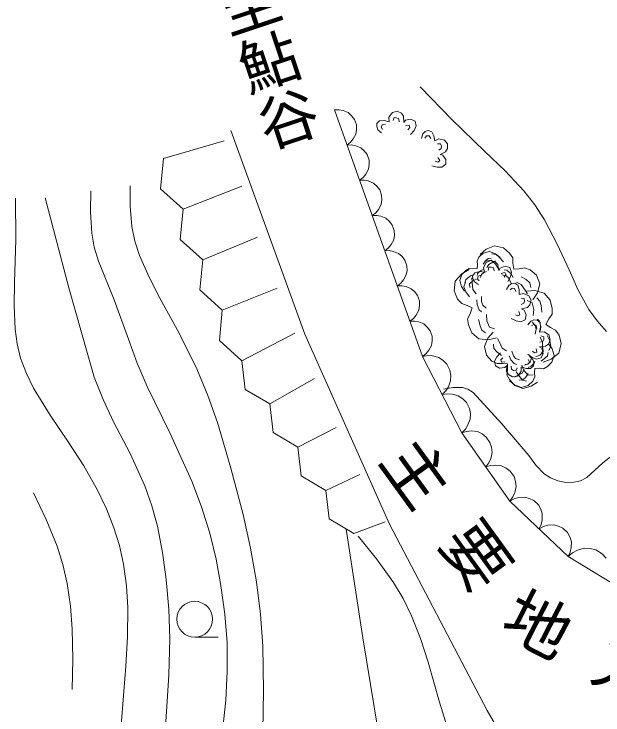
# Model space of a CAD drawing. Units: millimetres, scale not verified. Extents: x -625 to 700834, y -625 to 365006.
# Drawn here: x 104825 to 127420, y 273392 to 300276 of the extents above; entities that cross this region are included whole.
import ezdxf
from ezdxf.enums import TextEntityAlignment as Align

# ---------------------------------------------------------------- set-up
doc = ezdxf.new("R2010")
doc.units = ezdxf.units.MM
doc.header["$LTSCALE"] = 1000
doc.layers.add('S-SUV', color=7, linetype='Continuous', lineweight=13)
doc.styles.add('@ＭＳ ゴシック', font='')
doc.styles.add('ＭＳ ゴシック', font='')
doc.styles.get('@ＭＳ ゴシック').set_extended_font_data('@MS Gothic')
doc.styles.get('ＭＳ ゴシック').set_extended_font_data('MS Gothic')

msp = doc.modelspace()

# ---------------------------------------------------------------- linework, layer by layer
at = {"layer": 'S-SUV'}
for p, q in [((120409, 297488), (121620, 296232)), ((117289, 296604), (117114, 296603)), ((117114, 296603), (120499, 287146)), ((117448, 296574), (117289, 296604)), ((117644, 296495), (117448, 296574)), ((119528, 296545), (119342, 296503)), ((119689, 296468), (119528, 296545)), ((117778, 296376), (117644, 296495)), ((117886, 296235), (117778, 296376)), ((119342, 296503), (119208, 296324)), ((119208, 296324), (119216, 296146)), ((119409, 296304), (119367, 296188)), ((119503, 296295), (119409, 296304)), ((119582, 296257), (119503, 296295)), ((119600, 296138), (119582, 296257)), ((119769, 296355), (119689, 296468)), ((119775, 296121), (119769, 296355)), ((117961, 296026), (117886, 296235)), ((117967, 295849), (117961, 296026)), ((118750, 296080), (118738, 295957)), ((118851, 296183), (118750, 296080)), ((119029, 296195), (118851, 296183)), ((118952, 296026), (118913, 295939)), ((119071, 296048), (118952, 296026)), ((119216, 296146), (119029, 296195)), ((119840, 296201), (119775, 296121)), ((120040, 296241), (119840, 296201)), ((119986, 296009), (119849, 295993)), ((120008, 295920), (119986, 296009)), ((120209, 296164), (120040, 296241)), ((120248, 295983), (120209, 296164)), ((121620, 296232), (122891, 295001)), ((113148, 295805), (115985, 287992)), ((117939, 295671), (117967, 295849)), ((118738, 295957), (118786, 295835)), ((118786, 295835), (118921, 295716)), ((118913, 295939), (118964, 295847)), ((119939, 295837), (120008, 295920)), ((120041, 295653), (120174, 295813)), ((120174, 295813), (120248, 295983)), ((120597, 295771), (120506, 295677)), ((120715, 295810), (120597, 295771)), ((120850, 295760), (120715, 295810)), ((120934, 295603), (120850, 295760)), ((117735, 295358), (117838, 295486)), ((117838, 295486), (117939, 295671)), ((120506, 295677), (120453, 295506)), ((120653, 295604), (120590, 295520)), ((120748, 295604), (120653, 295604)), ((120817, 295504), (120748, 295604)), ((120966, 295412), (120934, 295603)), ((121125, 295492), (120966, 295412)), ((121343, 295443), (121125, 295492)), ((110558, 294730), (112892, 295408)), ((117598, 295252), (117735, 295358)), ((117772, 295253), (117598, 295252)), ((117932, 295223), (117772, 295253)), ((118128, 295144), (117932, 295223)), ((121189, 295300), (121066, 295291)), ((121219, 295211), (121189, 295300)), ((121216, 295124), (121219, 295211)), ((121457, 295291), (121343, 295443)), ((121454, 295112), (121457, 295291)), ((118262, 295025), (118128, 295144)), ((118369, 294884), (118262, 295025)), ((121116, 295058), (121216, 295124)), ((121171, 294891), (121383, 294993)), ((121383, 294993), (121454, 295112)), ((122891, 295001), (123663, 294263)), ((110558, 294730), (110450, 293573)), ((118444, 294675), (118369, 294884)), ((118451, 294498), (118444, 294675)), ((121084, 294597), (121156, 294653)), ((121156, 294653), (121085, 294771)), ((121271, 294865), (121171, 294891)), ((121390, 294699), (121271, 294865)), ((121388, 294513), (121390, 294699)), ((118423, 294320), (118451, 294498)), ((120854, 294457), (121054, 294401)), ((120979, 294626), (121084, 294597)), ((121054, 294401), (121239, 294404)), ((121239, 294404), (121388, 294513)), ((118219, 294007), (118321, 294135)), ((118321, 294135), (118423, 294320)), ((123663, 294263), (124385, 293490)), ((118081, 293901), (118219, 294007)), ((118256, 293902), (118081, 293901)), ((118416, 293872), (118256, 293902)), ((118611, 293793), (118416, 293872)), ((109279, 293689), (109282, 292905)), ((110450, 293573), (111311, 292792)), ((111311, 292792), (113569, 293676)), ((118746, 293674), (118611, 293793)), ((118853, 293533), (118746, 293674)), ((107770, 293500), (107757, 292685)), ((118928, 293324), (118853, 293533)), ((118934, 293147), (118928, 293324)), ((124385, 293490), (124800, 292960)), ((104881, 293210), (104894, 291620)), ((106024, 293220), (106930, 289776)), ((118906, 292969), (118934, 293147)), ((109282, 292905), (109346, 292132)), ((111311, 292792), (111203, 291634)), ((118702, 292656), (118805, 292784)), ((118805, 292784), (118906, 292969)), ((124800, 292960), (125170, 292388)), ((107757, 292685), (107805, 291872)), ((118565, 292550), (118702, 292656)), ((118740, 292552), (118565, 292550)), ((118899, 292521), (118740, 292552)), ((119095, 292442), (118899, 292521)), ((119229, 292323), (119095, 292442)), ((119337, 292182), (119229, 292323)), ((125170, 292388), (125667, 291445)), ((109346, 292132), (109466, 291569)), ((119411, 291973), (119337, 292182)), ((119418, 291796), (119411, 291973)), ((107805, 291872), (107904, 291329)), ((112064, 290853), (114172, 291719)), ((119390, 291618), (119418, 291796)), ((104894, 291620), (104848, 289993)), ((109466, 291569), (109645, 291018)), ((111203, 291634), (112064, 290853)), ((119186, 291305), (119288, 291434)), ((119288, 291434), (119390, 291618)), ((125667, 291445), (126116, 290464)), ((107904, 291329), (108062, 290798)), ((119048, 291199), (119186, 291305)), ((119223, 291201), (119048, 291199)), ((119383, 291170), (119223, 291201)), ((119578, 291092), (119383, 291170)), ((122710, 291058), (122942, 291255)), ((122823, 291102), (123063, 291169)), ((122942, 291255), (123264, 291383)), ((123063, 291169), (123297, 291080)), ((123264, 291383), (123597, 291308)), ((123597, 291308), (123834, 291103)), ((109645, 291018), (110007, 290186)), ((119713, 290972), (119578, 291092)), ((119820, 290831), (119713, 290972)), ((122596, 290803), (122660, 290947)), ((122660, 290947), (122823, 291102)), ((123010, 290905), (122911, 290811)), ((123136, 290915), (123010, 290905)), ((123317, 291055), (123154, 291081)), ((123297, 291080), (123472, 290942)), ((123443, 290946), (123317, 291055)), ((123608, 290769), (123443, 290946)), ((123834, 291103), (123966, 290928)), ((123966, 290928), (123967, 290725)), ((108062, 290798), (108668, 289308)), ((112064, 290853), (111955, 289695)), ((119895, 290622), (119820, 290831)), ((119901, 290445), (119895, 290622)), ((122595, 290511), (122602, 290653)), ((122602, 290653), (122596, 290803)), ((122911, 290811), (122825, 290684)), ((122937, 290749), (122833, 290551)), ((123125, 290833), (122929, 290799)), ((123113, 290820), (122937, 290749)), ((123034, 290668), (122958, 290551)), ((123195, 290757), (123034, 290668)), ((123285, 290770), (123113, 290820)), ((123312, 290671), (123125, 290833)), ((123296, 290808), (123195, 290757)), ((123382, 290671), (123285, 290770)), ((123426, 290476), (123312, 290671)), ((123426, 290441), (123382, 290671)), ((123967, 290725), (123998, 290495)), ((119873, 290267), (119901, 290445)), ((121999, 290288), (122159, 290439)), ((122002, 290305), (122291, 290474)), ((122159, 290439), (122290, 290519)), ((122290, 290519), (122432, 290505)), ((122503, 290355), (122420, 290237)), ((122432, 290505), (122595, 290511)), ((122677, 290395), (122503, 290355)), ((122715, 290425), (122610, 290325)), ((122870, 290377), (122677, 290395)), ((122823, 290475), (122715, 290425)), ((122830, 290352), (122755, 290288)), ((122954, 290399), (122830, 290352)), ((122833, 290551), (122870, 290377)), ((123035, 290564), (123012, 290442)), ((123129, 290569), (123035, 290564)), ((123213, 290544), (123129, 290569)), ((123250, 290430), (123213, 290544)), ((123477, 290530), (123426, 290441)), ((123668, 290602), (123477, 290530)), ((123652, 290364), (123519, 290326)), ((123736, 290447), (123630, 290468)), ((123687, 290280), (123652, 290364)), ((123847, 290553), (123668, 290602)), ((123893, 290312), (123736, 290447)), ((123914, 290380), (123847, 290553)), ((123868, 290201), (123914, 290380)), ((123998, 290495), (124201, 290505)), ((124201, 290505), (124412, 290535)), ((124412, 290535), (124625, 290466)), ((124625, 290466), (124868, 290256)), ((126116, 290464), (126470, 289689)), ((110007, 290186), (110425, 289374)), ((119669, 289954), (119772, 290083)), ((119772, 290083), (119873, 290267)), ((121748, 290029), (122002, 290305)), ((121923, 290061), (121999, 290288)), ((122156, 290075), (122126, 289963)), ((122241, 290155), (122156, 290075)), ((122376, 290258), (122241, 290155)), ((122382, 290153), (122396, 289984)), ((122420, 290237), (122427, 290114)), ((122568, 290110), (122423, 290044)), ((122427, 290114), (122494, 290001)), ((122610, 290325), (122588, 290252)), ((122628, 290216), (122603, 290124)), ((122603, 290124), (122668, 290042)), ((122742, 290257), (122628, 290216)), ((122755, 290288), (122719, 290176)), ((123704, 290236), (123541, 290272)), ((123633, 290187), (123687, 290280)), ((123806, 290140), (123704, 290236)), ((123763, 290022), (123868, 290201)), ((123890, 289971), (123806, 290140)), ((123980, 290167), (123893, 290312)), ((124468, 290089), (124276, 290193)), ((124615, 289963), (124468, 290089)), ((124868, 290256), (124997, 289925)), ((104848, 289993), (104825, 289089)), ((119532, 289848), (119669, 289954)), ((119707, 289850), (119532, 289848)), ((119866, 289819), (119707, 289850)), ((120062, 289741), (119866, 289819)), ((121708, 289656), (121748, 290029)), ((121990, 289827), (121923, 290061)), ((122111, 289651), (121990, 289827)), ((122144, 289990), (122087, 289808)), ((122087, 289808), (122163, 289618)), ((122423, 290044), (122298, 289925)), ((122298, 289925), (122307, 289785)), ((122396, 289984), (122430, 289710)), ((122494, 290001), (122647, 289905)), ((123805, 289868), (123718, 289711)), ((123913, 289942), (123805, 289868)), ((124036, 289957), (123913, 289942)), ((124158, 289881), (124036, 289957)), ((124284, 289896), (124107, 289987)), ((124209, 289709), (124158, 289881)), ((124433, 289679), (124284, 289896)), ((124647, 289785), (124615, 289963)), ((124997, 289925), (124904, 289581)), ((106930, 289776), (107896, 286347)), ((111955, 289695), (112816, 288914)), ((112816, 288914), (114924, 289761)), ((120196, 289621), (120062, 289741)), ((120304, 289480), (120196, 289621)), ((121833, 289342), (121708, 289656)), ((122163, 289618), (122293, 289427)), ((122430, 289710), (122552, 289538)), ((123934, 289767), (123855, 289697)), ((124027, 289748), (123934, 289767)), ((124074, 289636), (124027, 289748)), ((124202, 289516), (124209, 289709)), ((124374, 289563), (124202, 289516)), ((124578, 289470), (124374, 289563)), ((124518, 289543), (124433, 289679)), ((124493, 289643), (124810, 289666)), ((124904, 289581), (124734, 289313)), ((124810, 289666), (125161, 289575)), ((125161, 289575), (125395, 289306)), ((126470, 289689), (126877, 288943)), ((108668, 289308), (109214, 287801)), ((110425, 289374), (111158, 288037)), ((120379, 289271), (120304, 289480)), ((120385, 289094), (120379, 289271)), ((122000, 289173), (121833, 289342)), ((122583, 289308), (122594, 289130)), ((122762, 289448), (122759, 289249)), ((124398, 289362), (124275, 289377)), ((124389, 289183), (124409, 289269)), ((124409, 289269), (124398, 289362)), ((124704, 289197), (124517, 289290)), ((124659, 289299), (124578, 289470)), ((124619, 289124), (124659, 289299)), ((125003, 289266), (124882, 289388)), ((125042, 289096), (125003, 289266)), ((125395, 289306), (125469, 288986)), ((104825, 289089), (104863, 288190)), ((120357, 288917), (120385, 289094)), ((122212, 289099), (122000, 289173)), ((122407, 289010), (122212, 289099)), ((122324, 288779), (122407, 289010)), ((122594, 289130), (122675, 288927)), ((122759, 289249), (122807, 289109)), ((122807, 289109), (122943, 288996)), ((124277, 289140), (124389, 289183)), ((124298, 288965), (124526, 289022)), ((124526, 289022), (124619, 289124)), ((124762, 288945), (124704, 289197)), ((125072, 288845), (125042, 289096)), ((112816, 288914), (112708, 287757)), ((120153, 288603), (120255, 288732)), ((120255, 288732), (120357, 288917)), ((122226, 288588), (122324, 288779)), ((122675, 288927), (122764, 288856)), ((122951, 288749), (122963, 288511)), ((124057, 288743), (124153, 288694)), ((124153, 288694), (124235, 288734)), ((124235, 288734), (124189, 288865)), ((124391, 288919), (124298, 288965)), ((124473, 288733), (124391, 288919)), ((124435, 288550), (124473, 288733)), ((124737, 288710), (124762, 288945)), ((125472, 288758), (125346, 288585)), ((125469, 288986), (125472, 288758)), ((126877, 288943), (127193, 288503)), ((120015, 288497), (120153, 288603)), ((120190, 288499), (120015, 288497)), ((120350, 288468), (120190, 288499)), ((120545, 288390), (120350, 288468)), ((122264, 288360), (122226, 288588)), ((122638, 288563), (122706, 288317)), ((122963, 288511), (123060, 288269)), ((123900, 288603), (124085, 288508)), ((124085, 288508), (124267, 288474)), ((124267, 288474), (124435, 288550)), ((124654, 288492), (124542, 288351)), ((124773, 288546), (124654, 288492)), ((124824, 288336), (124707, 288467)), ((124897, 288539), (124773, 288546)), ((125005, 288443), (124897, 288539)), ((124981, 288494), (124904, 288577)), ((125029, 288283), (124981, 288494)), ((125346, 288585), (125231, 288372)), ((127193, 288503), (127555, 288101)), ((104863, 288190), (104942, 287626)), ((120680, 288270), (120545, 288390)), ((120787, 288130), (120680, 288270)), ((122387, 288053), (122264, 288360)), ((122706, 288317), (122772, 288154)), ((123060, 288269), (123260, 288205)), ((124764, 288370), (124675, 288314)), ((124852, 288335), (124764, 288370)), ((124816, 287997), (124850, 288191)), ((124850, 288191), (124824, 288336)), ((124880, 288217), (124852, 288335)), ((124985, 288076), (125025, 288266)), ((125025, 288266), (125005, 288443)), ((125013, 288107), (125029, 288283)), ((125231, 288372), (125408, 288256)), ((125408, 288256), (125604, 288151)), ((111158, 288037), (111838, 286671)), ((113569, 286976), (115602, 288030)), ((115985, 287992), (119234, 280713)), ((120862, 287920), (120787, 288130)), ((120868, 287743), (120862, 287920)), ((122662, 287821), (122387, 288053)), ((122772, 288154), (122912, 288050)), ((123006, 287843), (123202, 288077)), ((125163, 288093), (124985, 288076)), ((125152, 287891), (125034, 287927)), ((125348, 287967), (125163, 288093)), ((125377, 287740), (125279, 287946)), ((125398, 287784), (125348, 287967)), ((125604, 288151), (125742, 287960)), ((125742, 287960), (125817, 287633)), ((109214, 287801), (109548, 286884)), ((112708, 287757), (113569, 286976)), ((120840, 287566), (120868, 287743)), ((123026, 287785), (122662, 287821)), ((122874, 287527), (123006, 287843)), ((123338, 287857), (123026, 287785)), ((123379, 287830), (123444, 287690)), ((123444, 287690), (123558, 287465)), ((124995, 287693), (125113, 287717)), ((125101, 287690), (125008, 287877)), ((125093, 287416), (125101, 287690)), ((125113, 287717), (125147, 287798)), ((125147, 287798), (125152, 287891)), ((125329, 287619), (125398, 287784)), ((125422, 287542), (125377, 287740)), ((104942, 287626), (105080, 287079)), ((120739, 287381), (120840, 287566)), ((122955, 287195), (122874, 287527)), ((123225, 287616), (123234, 287443)), ((123234, 287443), (123358, 287303)), ((123558, 287465), (123716, 287356)), ((124884, 287301), (124862, 287437)), ((124986, 287517), (125220, 287535)), ((125069, 287456), (124986, 287517)), ((125119, 287258), (125069, 287456)), ((125082, 287249), (125093, 287416)), ((125129, 287329), (125118, 287484)), ((125220, 287535), (125329, 287619)), ((125335, 287632), (125469, 287439)), ((125340, 287373), (125422, 287542)), ((125469, 287439), (125544, 287180)), ((125817, 287633), (125721, 287274)), ((120499, 287146), (120636, 287253)), ((120698, 287174), (120499, 287146)), ((120499, 287146), (121999, 284215)), ((120636, 287253), (120739, 287381)), ((120884, 287163), (120698, 287174)), ((121118, 287102), (120884, 287163)), ((123160, 286964), (122955, 287195)), ((123345, 287127), (123262, 286962)), ((123486, 287279), (123345, 287127)), ((123358, 287303), (123528, 287180)), ((123814, 287168), (123878, 287019)), ((123924, 287344), (123983, 287172)), ((123983, 287172), (124068, 287067)), ((124531, 287229), (124698, 287104)), ((124730, 287027), (124602, 287154)), ((124710, 287340), (124797, 287275)), ((124797, 287275), (124884, 287301)), ((124831, 287124), (124991, 287197)), ((124991, 287197), (125129, 287329)), ((125050, 287085), (125119, 287258)), ((125193, 287075), (125287, 287164)), ((125287, 287164), (125319, 287288)), ((125721, 287274), (125430, 287042)), ((125544, 287180), (125461, 286929)), ((105080, 287079), (105300, 286495)), ((109548, 286884), (109938, 285990)), ((113569, 286976), (113692, 285880)), ((121288, 286986), (121118, 287102)), ((121432, 286842), (121288, 286986)), ((123355, 286871), (123160, 286964)), ((123262, 286962), (123290, 286779)), ((123560, 286873), (123355, 286871)), ((123578, 287090), (123505, 287011)), ((123505, 287011), (123521, 286921)), ((123521, 286921), (123659, 286930)), ((123755, 286857), (123560, 286873)), ((123756, 286634), (123755, 286857)), ((123878, 287019), (124011, 286870)), ((124011, 286870), (124109, 286837)), ((124068, 287067), (124219, 287013)), ((124406, 286804), (124543, 286856)), ((124433, 286831), (124553, 286846)), ((124543, 286856), (124625, 286927)), ((124597, 286931), (124551, 287025)), ((124553, 286846), (124597, 286931)), ((124625, 286927), (124665, 287051)), ((124669, 286776), (124785, 286887)), ((124698, 287104), (124871, 287039)), ((124771, 286903), (124730, 287027)), ((124752, 286781), (124771, 286903)), ((124785, 286887), (124809, 286967)), ((124871, 287039), (125050, 287085)), ((125044, 286961), (125193, 287075)), ((125430, 287042), (125121, 286921)), ((125461, 286929), (125285, 286761)), ((111838, 286671), (112263, 285649)), ((121548, 286615), (121432, 286842)), ((121581, 286415), (121548, 286615)), ((123290, 286779), (123455, 286692)), ((123455, 286692), (123657, 286721)), ((123657, 286721), (123726, 286798)), ((123726, 286798), (123719, 286563)), ((123731, 286440), (123756, 286634)), ((123900, 286770), (123912, 286651)), ((123912, 286651), (123988, 286608)), ((123988, 286608), (124081, 286594)), ((124081, 286594), (124129, 286708)), ((124281, 286563), (124282, 286741)), ((124282, 286741), (124467, 286682)), ((124303, 286803), (124387, 286602)), ((124318, 286506), (124402, 286636)), ((124387, 286602), (124545, 286425)), ((124467, 286682), (124645, 286684)), ((124550, 286720), (124669, 286776)), ((124645, 286684), (124752, 286781)), ((124802, 286681), (124795, 286523)), ((124982, 286688), (124802, 286681)), ((125139, 286673), (124982, 286688)), ((125285, 286761), (125139, 286673)), ((105300, 286495), (105578, 285927)), ((107896, 286347), (108241, 285487)), ((121576, 286208), (121581, 286415)), ((123719, 286563), (123792, 286446)), ((123834, 286256), (123731, 286440)), ((123792, 286446), (123949, 286360)), ((123949, 286360), (124137, 286392)), ((124028, 286351), (124140, 286407)), ((124092, 286547), (124227, 286357)), ((124137, 286392), (124281, 286563)), ((124140, 286407), (124318, 286506)), ((124227, 286357), (124334, 286237)), ((124345, 286245), (124454, 286348)), ((124454, 286348), (124549, 286489)), ((124545, 286425), (124736, 286432)), ((124802, 286358), (124732, 286199)), ((124795, 286523), (124802, 286358)), ((114642, 285320), (116355, 286298)), ((121488, 285983), (121576, 286208)), ((124035, 286031), (123834, 286256)), ((124029, 286051), (123834, 286202)), ((124286, 285953), (124029, 286051)), ((124205, 286233), (124345, 286245)), ((124334, 286237), (124486, 286192)), ((124732, 286199), (124552, 286027)), ((124912, 286158), (124666, 285999)), ((105578, 285927), (106208, 284893)), ((109938, 285990), (110820, 284189)), ((113692, 285880), (114642, 285320)), ((121249, 285681), (121390, 285822)), ((121297, 285889), (121672, 285954)), ((121390, 285822), (121488, 285983)), ((121672, 285954), (122026, 285955)), ((122026, 285955), (122238, 285889)), ((122238, 285889), (122437, 285761)), ((124343, 285918), (124035, 286031)), ((124552, 286027), (124286, 285953)), ((124666, 285999), (124343, 285918)), ((112263, 285649), (112631, 284606)), ((121448, 285708), (121249, 285681)), ((121634, 285697), (121448, 285708)), ((121868, 285637), (121634, 285697)), ((122039, 285521), (121868, 285637)), ((122182, 285377), (122039, 285521)), ((122437, 285761), (123540, 284561)), ((108241, 285487), (108647, 284640)), ((114642, 285320), (114764, 284223)), ((122298, 285149), (122182, 285377)), ((122331, 284949), (122298, 285149)), ((106208, 284893), (106906, 283865)), ((122238, 284517), (122326, 284743)), ((122326, 284743), (122331, 284949)), ((108647, 284640), (109275, 283421)), ((112631, 284606), (113149, 282854)), ((122140, 284356), (122238, 284517)), ((123540, 284561), (124571, 283349)), ((110820, 284189), (111651, 282357)), ((114764, 284223), (115715, 283663)), ((115715, 283663), (117183, 284416)), ((121999, 284215), (122140, 284356)), ((122187, 284269), (121999, 284215)), ((121999, 284215), (123849, 281598)), ((122368, 284284), (122187, 284269)), ((122602, 284258), (122368, 284284)), ((122782, 284170), (122602, 284258)), ((122940, 284051), (122782, 284170)), ((123083, 283848), (122940, 284051)), ((106906, 283865), (107499, 282947)), ((115715, 283663), (115837, 282567)), ((123143, 283659), (123083, 283848)), ((123166, 283460), (123143, 283659)), ((109275, 283421), (109848, 282178)), ((123112, 283231), (123166, 283460)), ((127417, 283060), (128069, 283577)), ((123040, 283062), (123112, 283231)), ((124571, 283349), (124846, 282975)), ((107499, 282947), (108033, 282011)), ((113149, 282854), (113610, 281081)), ((122924, 282907), (123040, 283062)), ((123112, 282961), (122924, 282907)), ((123292, 282976), (123112, 282961)), ((123526, 282950), (123292, 282976)), ((123707, 282861), (123526, 282950)), ((123864, 282742), (123707, 282861)), ((124846, 282975), (125164, 282646)), ((126801, 282494), (127417, 283060)), ((115837, 282567), (116788, 282007)), ((116788, 282007), (118086, 282609)), ((124008, 282539), (123864, 282742)), ((125164, 282646), (125405, 282482)), ((111651, 282357), (112023, 281375)), ((124067, 282351), (124008, 282539)), ((124091, 282151), (124067, 282351)), ((125405, 282482), (125683, 282368)), ((125683, 282368), (125988, 282312)), ((125988, 282312), (126297, 282317)), ((126297, 282317), (126563, 282378)), ((126563, 282378), (126801, 282494)), ((108033, 282011), (108373, 281302)), ((109848, 282178), (110114, 281416)), ((116788, 282007), (116910, 280911)), ((124037, 281922), (124091, 282151)), ((105572, 281908), (106054, 280895)), ((123849, 281598), (123965, 281753)), ((123965, 281753), (124037, 281922)), ((124410, 281751), (124184, 281732)), ((124597, 281701), (124410, 281751)), ((124016, 281684), (123849, 281598)), ((123849, 281598), (126082, 279470)), ((124184, 281732), (124016, 281684)), ((124768, 281617), (124597, 281701)), ((124941, 281452), (124768, 281617)), ((108373, 281302), (108655, 280576)), ((110114, 281416), (110324, 280635)), ((112023, 281375), (112340, 280364)), ((125032, 281286), (124941, 281452)), ((125091, 281101), (125032, 281286)), ((113610, 281081), (113897, 279794)), ((125083, 280875), (125091, 281101)), ((106054, 280895), (106479, 279862)), ((116910, 280911), (117861, 280351)), ((117861, 280351), (119065, 280803)), ((119234, 280713), (122976, 273558)), ((124965, 280534), (125046, 280702)), ((125046, 280702), (125083, 280875)), ((125301, 280667), (125133, 280620)), ((125526, 280686), (125301, 280667)), ((125713, 280636), (125526, 280686)), ((108655, 280576), (108866, 279890)), ((110324, 280635), (110521, 279621)), ((117566, 280524), (118202, 276352)), ((125133, 280620), (124965, 280534)), ((125884, 280553), (125713, 280636)), ((126057, 280388), (125884, 280553)), ((112340, 280364), (112581, 279367)), ((118024, 280251), (118725, 279383)), ((126149, 280221), (126057, 280388)), ((126208, 280037), (126149, 280221)), ((106479, 279862), (106700, 279161)), ((108866, 279890), (109022, 279177)), ((126199, 279811), (126208, 280037)), ((110521, 279621), (110660, 278588)), ((113897, 279794), (114125, 278496)), ((126082, 279470), (126163, 279638)), ((126255, 279612), (126082, 279470)), ((126163, 279638), (126199, 279811)), ((126439, 279710), (126255, 279612)), ((126698, 279789), (126439, 279710)), ((126928, 279777), (126698, 279789)), ((127149, 279724), (126928, 279777)), ((127392, 279575), (127149, 279724)), ((112581, 279367), (112763, 278355)), ((118725, 279383), (119378, 278479)), ((126082, 279470), (129223, 277550)), ((127540, 279403), (127392, 279575)), ((106700, 279161), (106864, 278441)), ((109022, 279177), (109134, 278350)), ((110660, 278588), (110758, 277451)), ((106864, 278441), (106992, 277570)), ((109134, 278350), (109186, 277508)), ((112763, 278355), (112910, 277262)), ((114125, 278496), (114278, 277265)), ((119378, 278479), (119749, 277859)), ((119749, 277859), (120073, 277200)), ((106992, 277570), (107061, 276690)), ((109186, 277508), (109183, 276392)), ((110758, 277451), (110797, 276312)), ((112910, 277262), (112997, 276166)), ((114278, 277265), (114371, 276028)), ((120073, 277200), (120420, 276329)), ((107061, 276690), (107082, 275531)), ((109183, 276392), (109118, 275259)), ((111756, 276376), (112652, 276376)), ((110797, 276312), (110767, 274920)), ((112997, 276166), (113003, 275060)), ((118202, 276352), (118898, 272179)), ((120420, 276329), (120716, 275419)), ((114371, 276028), (114399, 274319)), ((107082, 275531), (107062, 274364)), ((120716, 275419), (121143, 273886)), ((109118, 275259), (108918, 272840)), ((113003, 275060), (112949, 273955)), ((110767, 274920), (110677, 273529)), ((114399, 274319), (114366, 272605)), ((112949, 273955), (112820, 272753)), ((121143, 273886), (121623, 272385)), ((110677, 273529), (110511, 271376)), ((122976, 273558), (125896, 268623))]:
    msp.add_line(p, q, dxfattribs=at)
msp.add_circle((111756, 277065), 688, dxfattribs=at)

# ---------------------------------------------------------------- texts
at = {"layer": 'S-SUV', "style": '@ＭＳ ゴシック'}
msp.add_text('至鮎谷', height=1686, rotation=288.4, dxfattribs=at).set_placement((112203, 301302), align=Align.BOTTOM_LEFT)
at = {"layer": 'S-SUV', "char_height": 1833, "attachment_point": 7, "style": 'ＭＳ ゴシック'}
for s, insert, rotation in [('\\T1.56;主要', (118631, 283027), 306), ('\\T1.56;地方道', (123296, 276425), 332.9)]:
    msp.add_mtext(s, dxfattribs=dict(at, insert=insert, rotation=rotation))

doc.saveas('drawing.dxf')
